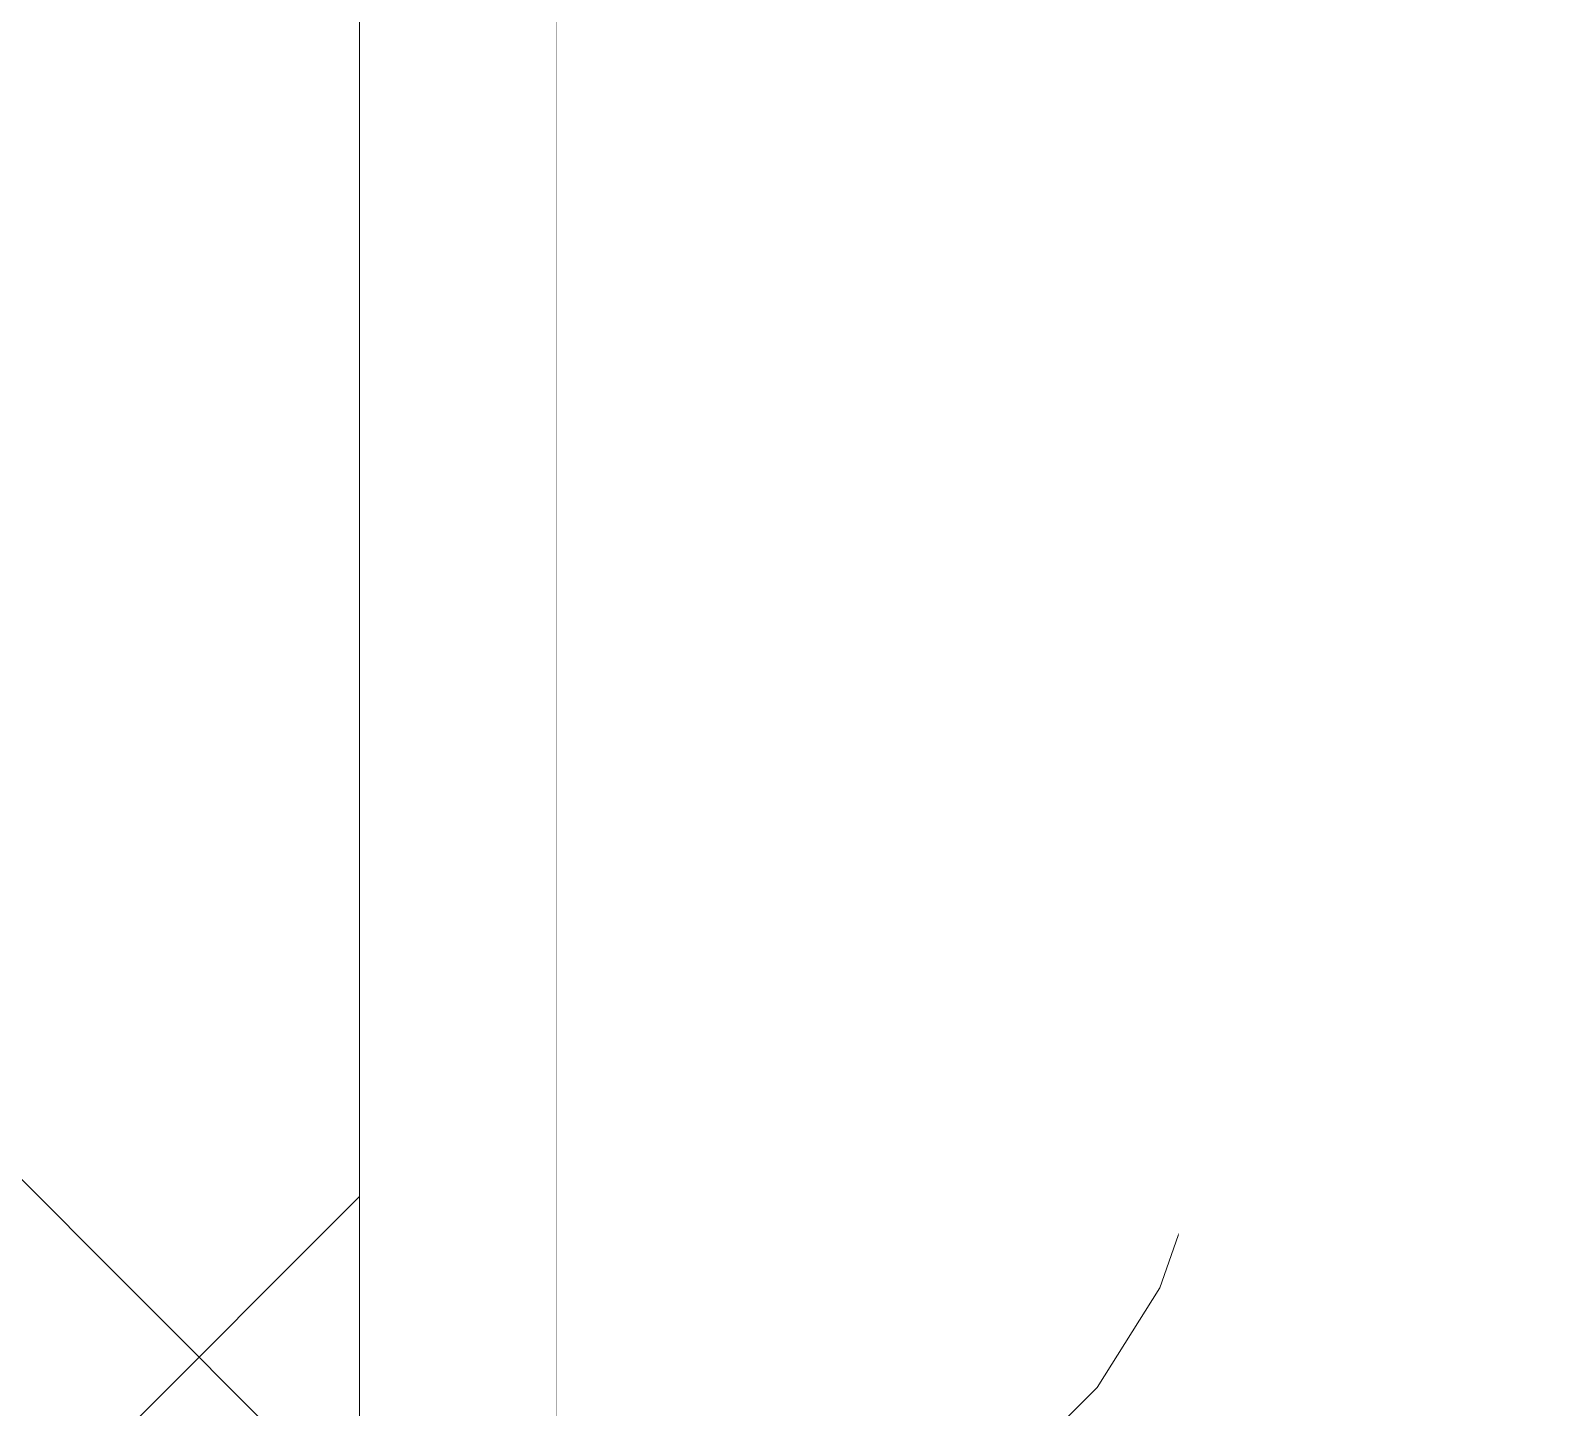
# Model space of a CAD drawing. Header units: millimetres. Extents: x -48147 to 1422273, y -494195 to 18123.
# Drawn here: x 1399439.9 to 1399554.9, y -488371.5 to -488266.9 of the extents above; entities that cross this region are included whole.
import ezdxf

# ---------------------------------------------------------------- set-up
doc = ezdxf.new("R2010")
doc.units = ezdxf.units.MM
doc.header["$MEASUREMENT"] = 0
doc.linetypes.add('Wipeout_Contour', pattern=[1000, 0, -1000])
doc.layers.add('A-95-P_Text_1_50_GA_Pen_No__1', color=7, linetype='Continuous', lineweight=13)
doc.layers.add('New_A-25-M_Wall_Int_Pen_No__1', color=7, linetype='Continuous', lineweight=13)
doc.layers.add('New_A-25-M_Wall_Int', color=7, linetype='Continuous')
doc.layers.add('New_A-35-M_FFE_Sanitary', color=7, linetype='Continuous')
doc.layers.add('New_A-25-M_Wall_Int_Pen_No__107', color=7, linetype='Continuous', lineweight=15, true_color=0xa6a6a6)
doc.layers.add('New_A-35-M_FFE_Sanitary_Pen_No__74', color=7, linetype='Continuous', lineweight=20, true_color=0x606060)

# ---------------------------------------------------------------- blocks, each defined once
blk = doc.blocks.new('Section Elem_241_2', base_point=(1383917.51, -489195.03))
at = {"color": 254, "linetype": 'Wipeout_Contour', "lineweight": 0, "ltscale": 5928296.909427939}
blk.add_wipeout([(1399324.93, -486995.03), (1399324.93, -489195.03), (1399464.93, -489195.03), (1399464.93, -486995.03)], dxfattribs=at).dxf.layer = 'New_A-25-M_Wall_Int'
at = {"layer": 'New_A-25-M_Wall_Int_Pen_No__107', "linetype": 'Continuous'}
h = blk.add_hatch(dxfattribs=at)
h.set_pattern_fill('Concrete_Block_0002', color=256, style=0, pattern_type=2)
h.set_pattern_definition([(45, (1383917.51, -489195.03), (-91.9239, 91.9239), []), (135, (1383917.51, -489195.03), (91.9239, 91.9239), [])])
h.paths.add_polyline_path([(1399324.93, -486995.03), (1399324.93, -489195.03), (1399464.93, -489195.03), (1399464.93, -486995.03)])
at = {"color": 254, "linetype": 'Wipeout_Contour', "lineweight": 0, "ltscale": 5928589.615866099}
blk.add_wipeout([(1399464.93, -489195.03), (1399479.93, -489195.03), (1399479.93, -486995.03), (1399464.93, -486995.03)], dxfattribs=at).dxf.layer = 'New_A-25-M_Wall_Int'
at = {"layer": 'New_A-25-M_Wall_Int_Pen_No__107', "linetype": 'Continuous'}
h = blk.add_hatch(dxfattribs=at)
h.set_pattern_fill('Plaster_0002', color=256, style=0, pattern_type=2)
h.set_pattern_definition([(270, (1383917.5, -489195.03), (173.205, 0), [0, -100]), (270, (1384004.11, -489245.03), (173.205, 0), [0, -100])])
h.paths.add_polyline_path([(1399464.93, -489195.03), (1399479.93, -489195.03), (1399479.93, -486995.03), (1399464.93, -486995.03)])
at = {"layer": 'New_A-25-M_Wall_Int_Pen_No__1', "linetype": 'Continuous'}
for p, q in [((1399464.93, -486995.03), (1399464.93, -489195.03)), ((1399479.93, -486995.03), (1399479.93, -489195.03))]:
    blk.add_line(p, q, dxfattribs=at)
blk = doc.blocks.new('Section Elem_242_2', base_point=(1383917.51, -489195.03))
at = {"color": 254, "linetype": 'Wipeout_Contour', "lineweight": 0, "ltscale": 134906960.8636617}
blk.add_wipeout([(1399480.18, -488534.98), (1399479.93, -488534.98), (1399479.93, -489195.03), (1399555.12, -489195.03), (1399555.12, -489061.87), (1399536.46, -489051.32), (1399534.82, -489069.33), (1399498.82, -489069.33), (1399498.82, -488865.03), (1399708.83, -488865.03), (1399708.83, -488890.03), (1399706.04, -488890.03), (1399706.04, -488892.03), (1399708.83, -488892.03), (1399708.83, -489195.03), (1400014.76, -489195.03), (1400014.76, -487095.03), (1401015.77, -487095.03), (1401015, -487089.19), (1401015, -487078.53), (1401034.97, -487078.53), (1401034.97, -487087.88), (1401035.39, -487091.1), (1401036.38, -487093.49), (1401037.95, -487095.54), (1401040, -487097.12), (1401042.39, -487098.11), (1401045.6, -487098.53), (1401048.41, -487098.53), (1401048.41, -486795.03), (1401290.58, -486795.03), (1401290.58, -486595.03), (1400696.25, -486595.03), (1399587.27, -486980.13), (1399587.27, -487005.33), (1399589.47, -487010.7), (1399594.77, -487012.93), (1399656.29, -487012.93), (1399656.29, -487021.53), (1399479.93, -487021.53), (1399479.93, -487775.25), (1399485.33, -487775.25), (1399485.33, -487785.03), (1399490.89, -487785.03), (1399503.69, -487786.48), (1399516.39, -487790.92), (1399527.78, -487798.07), (1399537.29, -487807.58), (1399544.44, -487818.97), (1399548.89, -487831.67), (1399550.33, -487844.47), (1399550.33, -488345.59), (1399548.89, -488358.4), (1399544.44, -488371.09), (1399537.29, -488382.48), (1399527.78, -488391.99), (1399516.39, -488399.14), (1399503.69, -488403.59), (1399490.89, -488405.03), (1399485.33, -488405.03), (1399485.33, -488415.03), (1399479.93, -488415.03), (1399479.93, -488455.03), (1399779.96, -488455.03), (1399779.96, -488497.89), (1399764.16, -488497.89), (1399732.57, -488555.03), (1399669.38, -488612.17), (1399606.19, -488640.75), (1399593.53, -488647.89), (1399593.7, -488647.89), (1399593.7, -488649.32), (1399593.53, -488649.32), (1399593.53, -488655.03), (1399555.66, -488655.03), (1399555.66, -488647.89), (1399543, -488640.75), (1399543, -488612.17), (1399505.47, -488612.17), (1399505.47, -488619.32), (1399505.46, -488612.17), (1399505.46, -488623.38), (1399505.46, -488612.17), (1399505.44, -488612.17), (1399505.44, -488626.46), (1399505.42, -488621.8), (1399505.43, -488626.46), (1399480.22, -488626.46), (1399480.2, -488619.32), (1399480.19, -488583.6), (1399480.18, -488555.03)], dxfattribs=at).dxf.layer = 'New_A-25-M_Wall_Int'
at = {"color": 254, "linetype": 'Wipeout_Contour', "lineweight": 0, "ltscale": 32607930.76164649}
blk.add_wipeout([(1399479.93, -488375.25), (1399485.33, -488375.25), (1399485.33, -488385.03), (1399489.17, -488385.03), (1399498.62, -488383.97), (1399507.06, -488381.01), (1399514.63, -488376.26), (1399520.96, -488369.93), (1399525.71, -488362.36), (1399528.67, -488353.92), (1399529.73, -488344.47), (1399529.73, -487845.59), (1399528.67, -487836.14), (1399525.71, -487827.7), (1399520.96, -487820.13), (1399514.63, -487813.81), (1399507.06, -487809.05), (1399498.62, -487806.09), (1399489.17, -487805.03), (1399485.33, -487805.03), (1399485.33, -487815.03), (1399479.93, -487815.03)], dxfattribs=at).dxf.layer = 'New_A-25-M_Wall_Int'
blk = doc.blocks.new('Section Elem_462_2', base_point=(1383917.51, -489195.03))
at = {"color": 254, "linetype": 'Wipeout_Contour', "lineweight": 0, "ltscale": 5928879.949792841}
blk.add_wipeout([(1399549.73, -487844.47), (1399549.61, -487844.48), (1399549.61, -488345.59), (1399549.73, -488345.59)], dxfattribs=at).dxf.layer = 'New_A-35-M_FFE_Sanitary'
at = {"color": 254, "linetype": 'Wipeout_Contour', "lineweight": 0, "ltscale": 5928878.923627429}
blk.add_wipeout([(1399549.61, -487844.48), (1399549.19, -487844.5), (1399549.19, -488345.56), (1399549.61, -488345.59)], dxfattribs=at).dxf.layer = 'New_A-35-M_FFE_Sanitary'
at = {"color": 254, "linetype": 'Wipeout_Contour', "lineweight": 0, "ltscale": 5928876.788193541}
blk.add_wipeout([(1399549.19, -487844.5), (1399548.48, -487844.54), (1399548.48, -488345.52), (1399549.19, -488345.56)], dxfattribs=at).dxf.layer = 'New_A-35-M_FFE_Sanitary'
at = {"color": 254, "linetype": 'Wipeout_Contour', "lineweight": 0, "ltscale": 5928873.608375398}
blk.add_wipeout([(1399548.48, -487844.54), (1399547.5, -487844.59), (1399547.5, -488345.47), (1399548.48, -488345.52)], dxfattribs=at).dxf.layer = 'New_A-35-M_FFE_Sanitary'
at = {"color": 254, "linetype": 'Wipeout_Contour', "lineweight": 0, "ltscale": 5928869.480790362}
blk.add_wipeout([(1399547.5, -487844.59), (1399546.29, -487844.66), (1399546.29, -488345.4), (1399547.5, -488345.47)], dxfattribs=at).dxf.layer = 'New_A-35-M_FFE_Sanitary'
at = {"color": 254, "linetype": 'Wipeout_Contour', "lineweight": 0, "ltscale": 5929215.693081211}
blk.add_wipeout([(1399549.73, -488345.59), (1399549.61, -488345.59), (1399548.17, -488358.37), (1399548.29, -488358.4)], dxfattribs=at).dxf.layer = 'New_A-35-M_FFE_Sanitary'
at = {"color": 254, "linetype": 'Wipeout_Contour', "lineweight": 0, "ltscale": 5928864.530853238}
blk.add_wipeout([(1399546.29, -487844.66), (1399544.88, -487844.74), (1399544.88, -488345.32), (1399546.29, -488345.4)], dxfattribs=at).dxf.layer = 'New_A-35-M_FFE_Sanitary'
at = {"color": 254, "linetype": 'Wipeout_Contour', "lineweight": 0, "ltscale": 5929214.627648513}
blk.add_wipeout([(1399549.61, -488345.59), (1399549.19, -488345.56), (1399547.75, -488358.27), (1399548.17, -488358.37)], dxfattribs=at).dxf.layer = 'New_A-35-M_FFE_Sanitary'
at = {"color": 254, "linetype": 'Wipeout_Contour', "lineweight": 0, "ltscale": 5928858.908965593}
blk.add_wipeout([(1399544.88, -487844.74), (1399543.31, -487844.83), (1399543.31, -488345.23), (1399544.88, -488345.32)], dxfattribs=at).dxf.layer = 'New_A-35-M_FFE_Sanitary'
at = {"color": 254, "linetype": 'Wipeout_Contour', "lineweight": 0, "ltscale": 5929212.408571014}
blk.add_wipeout([(1399549.19, -488345.56), (1399548.48, -488345.52), (1399547.06, -488358.12), (1399547.75, -488358.27)], dxfattribs=at).dxf.layer = 'New_A-35-M_FFE_Sanitary'
at = {"layer": 'New_A-35-M_FFE_Sanitary_Pen_No__74', "linetype": 'Continuous'}
blk.add_line((1399549.73, -487844.47), (1399549.73, -488345.59), dxfattribs=at)
at = {"color": 254, "linetype": 'Wipeout_Contour', "lineweight": 0, "ltscale": 5928852.785945844}
blk.add_wipeout([(1399543.31, -487844.83), (1399541.64, -487844.92), (1399541.64, -488345.14), (1399543.31, -488345.23)], dxfattribs=at).dxf.layer = 'New_A-35-M_FFE_Sanitary'
at = {"color": 254, "linetype": 'Wipeout_Contour', "lineweight": 0, "ltscale": 5929209.10359259}
blk.add_wipeout([(1399548.48, -488345.52), (1399547.5, -488345.47), (1399546.1, -488357.9), (1399547.06, -488358.12)], dxfattribs=at).dxf.layer = 'New_A-35-M_FFE_Sanitary'
at = {"color": 254, "linetype": 'Wipeout_Contour', "lineweight": 0, "ltscale": 5928846.347868175}
blk.add_wipeout([(1399539.91, -488345.04), (1399541.64, -488345.14), (1399541.64, -487844.92), (1399539.91, -487845.02)], dxfattribs=at).dxf.layer = 'New_A-35-M_FFE_Sanitary'
at = {"color": 254, "linetype": 'Wipeout_Contour', "lineweight": 0, "ltscale": 5929204.813321423}
blk.add_wipeout([(1399547.5, -488345.47), (1399546.29, -488345.4), (1399544.91, -488357.63), (1399546.1, -488357.9)], dxfattribs=at).dxf.layer = 'New_A-35-M_FFE_Sanitary'
at = {"color": 254, "linetype": 'Wipeout_Contour', "lineweight": 0, "ltscale": 5928839.790263767}
blk.add_wipeout([(1399539.91, -487845.02), (1399538.17, -487845.12), (1399538.17, -488344.94), (1399539.91, -488345.04)], dxfattribs=at).dxf.layer = 'New_A-35-M_FFE_Sanitary'
at = {"color": 254, "linetype": 'Wipeout_Contour', "lineweight": 0, "ltscale": 5929199.668233947}
blk.add_wipeout([(1399546.29, -488345.4), (1399544.88, -488345.32), (1399543.53, -488357.31), (1399544.91, -488357.63)], dxfattribs=at).dxf.layer = 'New_A-35-M_FFE_Sanitary'
at = {"color": 254, "linetype": 'Wipeout_Contour', "lineweight": 0, "ltscale": 5929221.377790107}
blk.add_wipeout([(1399548.29, -488358.4), (1399548.17, -488358.37), (1399543.73, -488371.04), (1399543.85, -488371.09)], dxfattribs=at).dxf.layer = 'New_A-35-M_FFE_Sanitary'
at = {"color": 254, "linetype": 'Wipeout_Contour', "lineweight": 0, "ltscale": 5928833.312468759}
blk.add_wipeout([(1399538.17, -487845.12), (1399536.48, -487845.21), (1399536.48, -488344.85), (1399538.17, -488344.94)], dxfattribs=at).dxf.layer = 'New_A-35-M_FFE_Sanitary'
at = {"color": 254, "linetype": 'Wipeout_Contour', "lineweight": 0, "ltscale": 5929193.824740545}
blk.add_wipeout([(1399544.88, -488345.32), (1399543.31, -488345.23), (1399541.99, -488356.96), (1399543.53, -488357.31)], dxfattribs=at).dxf.layer = 'New_A-35-M_FFE_Sanitary'
at = {"color": 254, "linetype": 'Wipeout_Contour', "lineweight": 0, "ltscale": 5929220.293087889}
blk.add_wipeout([(1399548.17, -488358.37), (1399547.75, -488358.27), (1399543.35, -488370.85), (1399543.73, -488371.04)], dxfattribs=at).dxf.layer = 'New_A-35-M_FFE_Sanitary'
at = {"color": 254, "linetype": 'Wipeout_Contour', "lineweight": 0, "ltscale": 5928827.111278428}
blk.add_wipeout([(1399536.48, -487845.21), (1399534.88, -487845.3), (1399534.88, -488344.76), (1399536.48, -488344.85)], dxfattribs=at).dxf.layer = 'New_A-35-M_FFE_Sanitary'
at = {"color": 254, "linetype": 'Wipeout_Contour', "lineweight": 0, "ltscale": 5929187.460443054}
blk.add_wipeout([(1399540.35, -488356.58), (1399541.99, -488356.96), (1399543.31, -488345.23), (1399541.64, -488345.14)], dxfattribs=at).dxf.layer = 'New_A-35-M_FFE_Sanitary'
at = {"color": 254, "linetype": 'Wipeout_Contour', "lineweight": 0, "ltscale": 5929218.033135762}
blk.add_wipeout([(1399547.75, -488358.27), (1399547.06, -488358.12), (1399542.71, -488370.54), (1399543.35, -488370.85)], dxfattribs=at).dxf.layer = 'New_A-35-M_FFE_Sanitary'
at = {"layer": 'New_A-35-M_FFE_Sanitary_Pen_No__74', "linetype": 'Continuous'}
blk.add_line((1399549.73, -488345.59), (1399548.29, -488358.4), dxfattribs=at)
at = {"color": 254, "linetype": 'Wipeout_Contour', "lineweight": 0, "ltscale": 5928821.37511266}
blk.add_wipeout([(1399534.88, -487845.3), (1399533.44, -487845.38), (1399533.44, -488344.68), (1399534.88, -488344.76)], dxfattribs=at).dxf.layer = 'New_A-35-M_FFE_Sanitary'
at = {"color": 254, "linetype": 'Wipeout_Contour', "lineweight": 0, "ltscale": 5929180.768779438}
blk.add_wipeout([(1399538.65, -488356.2), (1399540.35, -488356.58), (1399541.64, -488345.14), (1399539.91, -488345.04)], dxfattribs=at).dxf.layer = 'New_A-35-M_FFE_Sanitary'
at = {"color": 254, "linetype": 'Wipeout_Contour', "lineweight": 0, "ltscale": 5929214.666735567}
blk.add_wipeout([(1399547.06, -488358.12), (1399546.1, -488357.9), (1399541.83, -488370.12), (1399542.71, -488370.54)], dxfattribs=at).dxf.layer = 'New_A-35-M_FFE_Sanitary'
at = {"color": 254, "linetype": 'Wipeout_Contour', "lineweight": 0, "ltscale": 5928816.278261756}
blk.add_wipeout([(1399533.44, -487845.38), (1399532.18, -487845.45), (1399532.18, -488344.61), (1399533.44, -488344.68)], dxfattribs=at).dxf.layer = 'New_A-35-M_FFE_Sanitary'
at = {"color": 254, "linetype": 'Wipeout_Contour', "lineweight": 0, "ltscale": 5929173.953077551}
blk.add_wipeout([(1399539.91, -488345.04), (1399538.17, -488344.94), (1399536.94, -488355.81), (1399538.65, -488356.2)], dxfattribs=at).dxf.layer = 'New_A-35-M_FFE_Sanitary'
at = {"color": 254, "linetype": 'Wipeout_Contour', "lineweight": 0, "ltscale": 5929210.29627684}
blk.add_wipeout([(1399540.73, -488369.59), (1399541.83, -488370.12), (1399546.1, -488357.9), (1399544.91, -488357.63)], dxfattribs=at).dxf.layer = 'New_A-35-M_FFE_Sanitary'
at = {"color": 254, "linetype": 'Wipeout_Contour', "lineweight": 0, "ltscale": 5929215.352683625}
blk.add_wipeout([(1399543.73, -488371.04), (1399536.59, -488382.4), (1399536.69, -488382.48), (1399543.85, -488371.09)], dxfattribs=at).dxf.layer = 'New_A-35-M_FFE_Sanitary'
at = {"color": 254, "linetype": 'Wipeout_Contour', "lineweight": 0, "ltscale": 5928811.975590721}
blk.add_wipeout([(1399532.18, -487845.45), (1399531.16, -487845.51), (1399531.16, -488344.55), (1399532.18, -488344.61)], dxfattribs=at).dxf.layer = 'New_A-35-M_FFE_Sanitary'
at = {"color": 254, "linetype": 'Wipeout_Contour', "lineweight": 0, "ltscale": 5929167.220464099}
blk.add_wipeout([(1399538.17, -488344.94), (1399536.48, -488344.85), (1399535.28, -488355.43), (1399536.94, -488355.81)], dxfattribs=at).dxf.layer = 'New_A-35-M_FFE_Sanitary'
at = {"color": 254, "linetype": 'Wipeout_Contour', "lineweight": 0, "ltscale": 5929205.054690206}
blk.add_wipeout([(1399543.53, -488357.31), (1399539.45, -488368.97), (1399540.73, -488369.59), (1399544.91, -488357.63)], dxfattribs=at).dxf.layer = 'New_A-35-M_FFE_Sanitary'
at = {"color": 254, "linetype": 'Wipeout_Contour', "lineweight": 0, "ltscale": 5929214.295673953}
blk.add_wipeout([(1399543.35, -488370.85), (1399536.26, -488382.14), (1399536.59, -488382.4), (1399543.73, -488371.04)], dxfattribs=at).dxf.layer = 'New_A-35-M_FFE_Sanitary'
at = {"color": 254, "linetype": 'Wipeout_Contour', "lineweight": 0, "ltscale": 5928808.59783381}
blk.add_wipeout([(1399531.16, -487845.51), (1399530.4, -487845.56), (1399530.4, -488344.51), (1399531.16, -488344.55)], dxfattribs=at).dxf.layer = 'New_A-35-M_FFE_Sanitary'
at = {"color": 254, "linetype": 'Wipeout_Contour', "lineweight": 0, "ltscale": 5929160.775512645}
blk.add_wipeout([(1399536.48, -488344.85), (1399534.88, -488344.76), (1399533.72, -488355.07), (1399535.28, -488355.43)], dxfattribs=at).dxf.layer = 'New_A-35-M_FFE_Sanitary'
at = {"color": 254, "linetype": 'Wipeout_Contour', "lineweight": 0, "ltscale": 5929199.101274262}
blk.add_wipeout([(1399541.99, -488356.96), (1399538.03, -488368.29), (1399539.45, -488368.97), (1399543.53, -488357.31)], dxfattribs=at).dxf.layer = 'New_A-35-M_FFE_Sanitary'
at = {"color": 254, "linetype": 'Wipeout_Contour', "lineweight": 0, "ltscale": 5929212.093282193}
blk.add_wipeout([(1399542.71, -488370.54), (1399535.7, -488381.69), (1399536.26, -488382.14), (1399543.35, -488370.85)], dxfattribs=at).dxf.layer = 'New_A-35-M_FFE_Sanitary'
at = {"layer": 'New_A-35-M_FFE_Sanitary_Pen_No__74', "linetype": 'Continuous'}
blk.add_line((1399548.29, -488358.4), (1399543.85, -488371.09), dxfattribs=at)
at = {"color": 254, "linetype": 'Wipeout_Contour', "lineweight": 0, "ltscale": 5928806.247622252}
blk.add_wipeout([(1399530.4, -487845.56), (1399529.91, -487845.58), (1399529.91, -488344.48), (1399530.4, -488344.51)], dxfattribs=at).dxf.layer = 'New_A-35-M_FFE_Sanitary'
at = {"color": 254, "linetype": 'Wipeout_Contour', "lineweight": 0, "ltscale": 5929154.81404204}
blk.add_wipeout([(1399534.88, -488344.76), (1399533.44, -488344.68), (1399532.3, -488354.75), (1399533.72, -488355.07)], dxfattribs=at).dxf.layer = 'New_A-35-M_FFE_Sanitary'
at = {"color": 254, "linetype": 'Wipeout_Contour', "lineweight": 0, "ltscale": 5929192.616996658}
blk.add_wipeout([(1399536.51, -488367.56), (1399538.03, -488368.29), (1399541.99, -488356.96), (1399540.35, -488356.58)], dxfattribs=at).dxf.layer = 'New_A-35-M_FFE_Sanitary'
at = {"color": 254, "linetype": 'Wipeout_Contour', "lineweight": 0, "ltscale": 5929208.812490214}
blk.add_wipeout([(1399541.83, -488370.12), (1399534.94, -488381.08), (1399535.7, -488381.69), (1399542.71, -488370.54)], dxfattribs=at).dxf.layer = 'New_A-35-M_FFE_Sanitary'
at = {"color": 254, "linetype": 'Wipeout_Contour', "lineweight": 0, "ltscale": 5928804.996365881}
blk.add_wipeout([(1399529.91, -487845.58), (1399529.73, -487845.59), (1399529.73, -488344.47), (1399529.91, -488344.48)], dxfattribs=at).dxf.layer = 'New_A-35-M_FFE_Sanitary'
at = {"color": 254, "linetype": 'Wipeout_Contour', "lineweight": 0, "ltscale": 5929149.51715477}
blk.add_wipeout([(1399533.44, -488344.68), (1399532.18, -488344.61), (1399531.07, -488354.47), (1399532.3, -488354.75)], dxfattribs=at).dxf.layer = 'New_A-35-M_FFE_Sanitary'
at = {"color": 254, "linetype": 'Wipeout_Contour', "lineweight": 0, "ltscale": 5929185.798927967}
blk.add_wipeout([(1399540.35, -488356.58), (1399538.65, -488356.2), (1399534.94, -488366.8), (1399536.51, -488367.56)], dxfattribs=at).dxf.layer = 'New_A-35-M_FFE_Sanitary'
at = {"color": 254, "linetype": 'Wipeout_Contour', "lineweight": 0, "ltscale": 5929204.553114449}
blk.add_wipeout([(1399533.98, -488380.32), (1399534.94, -488381.08), (1399541.83, -488370.12), (1399540.73, -488369.59)], dxfattribs=at).dxf.layer = 'New_A-35-M_FFE_Sanitary'
at = {"color": 254, "linetype": 'Wipeout_Contour', "lineweight": 0, "ltscale": 5929145.045718977}
blk.add_wipeout([(1399532.18, -488344.61), (1399531.16, -488344.55), (1399530.07, -488354.24), (1399531.07, -488354.47)], dxfattribs=at).dxf.layer = 'New_A-35-M_FFE_Sanitary'
at = {"color": 254, "linetype": 'Wipeout_Contour', "lineweight": 0, "ltscale": 5929178.854266352}
blk.add_wipeout([(1399538.65, -488356.2), (1399536.94, -488355.81), (1399533.36, -488366.04), (1399534.94, -488366.8)], dxfattribs=at).dxf.layer = 'New_A-35-M_FFE_Sanitary'
at = {"color": 254, "linetype": 'Wipeout_Contour', "lineweight": 0, "ltscale": 5929199.444549612}
blk.add_wipeout([(1399540.73, -488369.59), (1399539.45, -488368.97), (1399532.87, -488379.44), (1399533.98, -488380.32)], dxfattribs=at).dxf.layer = 'New_A-35-M_FFE_Sanitary'
at = {"color": 254, "linetype": 'Wipeout_Contour', "lineweight": 0, "ltscale": 5929141.535453995}
blk.add_wipeout([(1399531.16, -488344.55), (1399530.4, -488344.51), (1399529.32, -488354.07), (1399530.07, -488354.24)], dxfattribs=at).dxf.layer = 'New_A-35-M_FFE_Sanitary'
at = {"color": 254, "linetype": 'Wipeout_Contour', "lineweight": 0, "ltscale": 5929171.99403006}
blk.add_wipeout([(1399536.94, -488355.81), (1399535.28, -488355.43), (1399531.83, -488365.3), (1399533.36, -488366.04)], dxfattribs=at).dxf.layer = 'New_A-35-M_FFE_Sanitary'
at = {"color": 254, "linetype": 'Wipeout_Contour', "lineweight": 0, "ltscale": 5929193.642130338}
blk.add_wipeout([(1399539.45, -488368.97), (1399538.03, -488368.29), (1399531.64, -488378.45), (1399532.87, -488379.44)], dxfattribs=at).dxf.layer = 'New_A-35-M_FFE_Sanitary'
at = {"color": 254, "linetype": 'Wipeout_Contour', "lineweight": 0, "ltscale": 5929139.092755439}
blk.add_wipeout([(1399530.4, -488344.51), (1399529.91, -488344.48), (1399528.85, -488353.96), (1399529.32, -488354.07)], dxfattribs=at).dxf.layer = 'New_A-35-M_FFE_Sanitary'
at = {"color": 254, "linetype": 'Wipeout_Contour', "lineweight": 0, "ltscale": 5929165.426651676}
blk.add_wipeout([(1399535.28, -488355.43), (1399533.72, -488355.07), (1399530.38, -488364.61), (1399531.83, -488365.3)], dxfattribs=at).dxf.layer = 'New_A-35-M_FFE_Sanitary'
at = {"color": 254, "linetype": 'Wipeout_Contour', "lineweight": 0, "ltscale": 5929187.322180632}
blk.add_wipeout([(1399538.03, -488368.29), (1399536.51, -488367.56), (1399530.32, -488377.4), (1399531.64, -488378.45)], dxfattribs=at).dxf.layer = 'New_A-35-M_FFE_Sanitary'
at = {"color": 254, "linetype": 'Wipeout_Contour', "lineweight": 0, "ltscale": 5929137.791349564}
blk.add_wipeout([(1399529.91, -488344.48), (1399529.73, -488344.47), (1399528.67, -488353.92), (1399528.85, -488353.96)], dxfattribs=at).dxf.layer = 'New_A-35-M_FFE_Sanitary'
at = {"color": 254, "linetype": 'Wipeout_Contour', "lineweight": 0, "ltscale": 5929159.351635146}
blk.add_wipeout([(1399533.72, -488355.07), (1399532.3, -488354.75), (1399529.07, -488363.98), (1399530.38, -488364.61)], dxfattribs=at).dxf.layer = 'New_A-35-M_FFE_Sanitary'
at = {"color": 254, "linetype": 'Wipeout_Contour', "lineweight": 0, "ltscale": 5929180.676752595}
blk.add_wipeout([(1399536.51, -488367.56), (1399534.94, -488366.8), (1399528.96, -488376.31), (1399530.32, -488377.4)], dxfattribs=at).dxf.layer = 'New_A-35-M_FFE_Sanitary'
at = {"layer": 'New_A-35-M_FFE_Sanitary_Pen_No__74', "linetype": 'Continuous'}
for p, q in [((1399529.73, -487845.59), (1399529.73, -488344.47)), ((1399543.85, -488371.09), (1399536.69, -488382.48))]:
    blk.add_line(p, q, dxfattribs=at)
at = {"color": 254, "linetype": 'Wipeout_Contour', "lineweight": 0, "ltscale": 5929153.953485081}
blk.add_wipeout([(1399532.3, -488354.75), (1399531.07, -488354.47), (1399527.94, -488363.43), (1399529.07, -488363.98)], dxfattribs=at).dxf.layer = 'New_A-35-M_FFE_Sanitary'
at = {"color": 254, "linetype": 'Wipeout_Contour', "lineweight": 0, "ltscale": 5929173.907770848}
blk.add_wipeout([(1399534.94, -488366.8), (1399533.36, -488366.04), (1399527.59, -488375.22), (1399528.96, -488376.31)], dxfattribs=at).dxf.layer = 'New_A-35-M_FFE_Sanitary'
at = {"color": 254, "linetype": 'Wipeout_Contour', "lineweight": 0, "ltscale": 5929149.396090506}
blk.add_wipeout([(1399531.07, -488354.47), (1399530.07, -488354.24), (1399527.01, -488362.98), (1399527.94, -488363.43)], dxfattribs=at).dxf.layer = 'New_A-35-M_FFE_Sanitary'
at = {"color": 254, "linetype": 'Wipeout_Contour', "lineweight": 0, "ltscale": 5929167.220894889}
blk.add_wipeout([(1399533.36, -488366.04), (1399531.83, -488365.3), (1399526.26, -488374.16), (1399527.59, -488375.22)], dxfattribs=at).dxf.layer = 'New_A-35-M_FFE_Sanitary'
at = {"color": 254, "linetype": 'Wipeout_Contour', "lineweight": 0, "ltscale": 5929145.817735909}
blk.add_wipeout([(1399530.07, -488354.24), (1399529.32, -488354.07), (1399526.31, -488362.65), (1399527.01, -488362.98)], dxfattribs=at).dxf.layer = 'New_A-35-M_FFE_Sanitary'
at = {"color": 254, "linetype": 'Wipeout_Contour', "lineweight": 0, "ltscale": 5929160.819267703}
blk.add_wipeout([(1399531.83, -488365.3), (1399530.38, -488364.61), (1399525.01, -488373.16), (1399526.26, -488374.16)], dxfattribs=at).dxf.layer = 'New_A-35-M_FFE_Sanitary'
at = {"color": 254, "linetype": 'Wipeout_Contour', "lineweight": 0, "ltscale": 5929143.326895447}
blk.add_wipeout([(1399529.32, -488354.07), (1399528.85, -488353.96), (1399525.88, -488362.44), (1399526.31, -488362.65)], dxfattribs=at).dxf.layer = 'New_A-35-M_FFE_Sanitary'
at = {"color": 254, "linetype": 'Wipeout_Contour', "lineweight": 0, "ltscale": 5929154.897340853}
blk.add_wipeout([(1399530.38, -488364.61), (1399529.07, -488363.98), (1399523.87, -488372.26), (1399525.01, -488373.16)], dxfattribs=at).dxf.layer = 'New_A-35-M_FFE_Sanitary'
at = {"color": 254, "linetype": 'Wipeout_Contour', "lineweight": 0, "ltscale": 5929141.998945089}
blk.add_wipeout([(1399528.85, -488353.96), (1399528.67, -488353.92), (1399525.71, -488362.36), (1399525.88, -488362.44)], dxfattribs=at).dxf.layer = 'New_A-35-M_FFE_Sanitary'
at = {"color": 254, "linetype": 'Wipeout_Contour', "lineweight": 0, "ltscale": 5929149.634964389}
blk.add_wipeout([(1399529.07, -488363.98), (1399527.94, -488363.43), (1399522.88, -488371.47), (1399523.87, -488372.26)], dxfattribs=at).dxf.layer = 'New_A-35-M_FFE_Sanitary'
at = {"layer": 'New_A-35-M_FFE_Sanitary_Pen_No__74', "linetype": 'Continuous'}
blk.add_line((1399529.73, -488344.47), (1399528.67, -488353.92), dxfattribs=at)
at = {"color": 254, "linetype": 'Wipeout_Contour', "lineweight": 0, "ltscale": 5929145.191922478}
blk.add_wipeout([(1399527.94, -488363.43), (1399527.01, -488362.98), (1399522.08, -488370.83), (1399522.88, -488371.47)], dxfattribs=at).dxf.layer = 'New_A-35-M_FFE_Sanitary'
at = {"color": 254, "linetype": 'Wipeout_Contour', "lineweight": 0, "ltscale": 5929141.703082827}
blk.add_wipeout([(1399527.01, -488362.98), (1399526.31, -488362.65), (1399521.48, -488370.35), (1399522.08, -488370.83)], dxfattribs=at).dxf.layer = 'New_A-35-M_FFE_Sanitary'
at = {"color": 254, "linetype": 'Wipeout_Contour', "lineweight": 0, "ltscale": 5929139.274309929}
blk.add_wipeout([(1399526.31, -488362.65), (1399525.88, -488362.44), (1399521.1, -488370.05), (1399521.48, -488370.35)], dxfattribs=at).dxf.layer = 'New_A-35-M_FFE_Sanitary'
at = {"color": 254, "linetype": 'Wipeout_Contour', "lineweight": 0, "ltscale": 5929137.979268714}
blk.add_wipeout([(1399525.88, -488362.44), (1399525.71, -488362.36), (1399520.96, -488369.93), (1399521.1, -488370.05)], dxfattribs=at).dxf.layer = 'New_A-35-M_FFE_Sanitary'
at = {"color": 254, "linetype": 'Wipeout_Contour', "lineweight": 0, "ltscale": 5929132.848895927}
blk.add_wipeout([(1399522.88, -488371.47), (1399522.08, -488370.83), (1399515.53, -488377.38), (1399516.17, -488378.18)], dxfattribs=at).dxf.layer = 'New_A-35-M_FFE_Sanitary'
at = {"layer": 'New_A-35-M_FFE_Sanitary_Pen_No__74', "linetype": 'Continuous'}
blk.add_line((1399528.67, -488353.92), (1399525.71, -488362.36), dxfattribs=at)
at = {"color": 254, "linetype": 'Wipeout_Contour', "lineweight": 0, "ltscale": 5929129.624677537}
blk.add_wipeout([(1399522.08, -488370.83), (1399521.48, -488370.35), (1399515.05, -488376.78), (1399515.53, -488377.38)], dxfattribs=at).dxf.layer = 'New_A-35-M_FFE_Sanitary'
at = {"color": 254, "linetype": 'Wipeout_Contour', "lineweight": 0, "ltscale": 5929127.379900021}
blk.add_wipeout([(1399521.48, -488370.35), (1399521.1, -488370.05), (1399514.75, -488376.4), (1399515.05, -488376.78)], dxfattribs=at).dxf.layer = 'New_A-35-M_FFE_Sanitary'
at = {"color": 254, "linetype": 'Wipeout_Contour', "lineweight": 0, "ltscale": 5929126.182739301}
blk.add_wipeout([(1399521.1, -488370.05), (1399520.96, -488369.93), (1399514.63, -488376.26), (1399514.75, -488376.4)], dxfattribs=at).dxf.layer = 'New_A-35-M_FFE_Sanitary'
at = {"layer": 'New_A-35-M_FFE_Sanitary_Pen_No__74', "linetype": 'Continuous'}
for p, q in [((1399525.71, -488362.36), (1399520.96, -488369.93)), ((1399520.96, -488369.93), (1399514.63, -488376.26))]:
    blk.add_line(p, q, dxfattribs=at)
blk = doc.blocks.new('Section Elem_539_2', base_point=(1383917.51, -489195.03))
at = {"color": 254, "linetype": 'Wipeout_Contour', "lineweight": 0, "ltscale": 5928882.20857101}
blk.add_wipeout([(1399550.33, -487844.47), (1399550.21, -487844.48), (1399550.21, -488345.59), (1399550.33, -488345.59)], dxfattribs=at).dxf.layer = 'New_A-35-M_FFE_Sanitary'
at = {"color": 254, "linetype": 'Wipeout_Contour', "lineweight": 0, "ltscale": 5928881.18240555}
blk.add_wipeout([(1399550.21, -487844.48), (1399549.78, -487844.5), (1399549.78, -488345.56), (1399550.21, -488345.59)], dxfattribs=at).dxf.layer = 'New_A-35-M_FFE_Sanitary'
at = {"color": 254, "linetype": 'Wipeout_Contour', "lineweight": 0, "ltscale": 5928880.282715252}
blk.add_wipeout([(1399549.78, -487844.5), (1399549.73, -487844.5), (1399549.73, -488345.56), (1399549.78, -488345.56)], dxfattribs=at).dxf.layer = 'New_A-35-M_FFE_Sanitary'
at = {"color": 254, "linetype": 'Wipeout_Contour', "lineweight": 0, "ltscale": 5929217.951730307}
blk.add_wipeout([(1399550.33, -488345.59), (1399550.21, -488345.59), (1399548.77, -488358.37), (1399548.89, -488358.4)], dxfattribs=at).dxf.layer = 'New_A-35-M_FFE_Sanitary'
at = {"color": 254, "linetype": 'Wipeout_Contour', "lineweight": 0, "ltscale": 5929216.886297582}
blk.add_wipeout([(1399550.21, -488345.59), (1399549.78, -488345.56), (1399548.35, -488358.27), (1399548.77, -488358.37)], dxfattribs=at).dxf.layer = 'New_A-35-M_FFE_Sanitary'
at = {"color": 254, "linetype": 'Wipeout_Contour', "lineweight": 0, "ltscale": 7411517.909542173}
blk.add_wipeout([(1399548.3, -488358.26), (1399548.35, -488358.27), (1399549.78, -488345.56), (1399549.73, -488345.56), (1399549.73, -488345.59)], dxfattribs=at).dxf.layer = 'New_A-35-M_FFE_Sanitary'
at = {"layer": 'New_A-35-M_FFE_Sanitary_Pen_No__74', "linetype": 'Continuous'}
blk.add_line((1399550.33, -487844.47), (1399550.33, -488345.59), dxfattribs=at)
at = {"color": 254, "linetype": 'Wipeout_Contour', "lineweight": 0, "ltscale": 5929223.636432293}
blk.add_wipeout([(1399548.89, -488358.4), (1399548.77, -488358.37), (1399544.33, -488371.04), (1399544.44, -488371.09)], dxfattribs=at).dxf.layer = 'New_A-35-M_FFE_Sanitary'
at = {"color": 254, "linetype": 'Wipeout_Contour', "lineweight": 0, "ltscale": 5929222.551730074}
blk.add_wipeout([(1399548.77, -488358.37), (1399548.35, -488358.27), (1399543.95, -488370.85), (1399544.33, -488371.04)], dxfattribs=at).dxf.layer = 'New_A-35-M_FFE_Sanitary'
at = {"color": 254, "linetype": 'Wipeout_Contour', "lineweight": 0, "ltscale": 7411526.430638742}
blk.add_wipeout([(1399548.29, -488358.4), (1399543.93, -488370.84), (1399543.95, -488370.85), (1399548.35, -488358.27), (1399548.3, -488358.26)], dxfattribs=at).dxf.layer = 'New_A-35-M_FFE_Sanitary'
at = {"layer": 'New_A-35-M_FFE_Sanitary_Pen_No__74', "linetype": 'Continuous'}
blk.add_line((1399550.33, -488345.59), (1399548.89, -488358.4), dxfattribs=at)
at = {"color": 254, "linetype": 'Wipeout_Contour', "lineweight": 0, "ltscale": 5929217.611318756}
blk.add_wipeout([(1399544.33, -488371.04), (1399537.19, -488382.4), (1399537.29, -488382.48), (1399544.44, -488371.09)], dxfattribs=at).dxf.layer = 'New_A-35-M_FFE_Sanitary'
at = {"color": 254, "linetype": 'Wipeout_Contour', "lineweight": 0, "ltscale": 8893826.244809242}
blk.add_wipeout([(1399543.85, -488371.09), (1399536.89, -488382.16), (1399537.19, -488382.4), (1399544.33, -488371.04), (1399543.95, -488370.85), (1399543.9, -488370.93)], dxfattribs=at).dxf.layer = 'New_A-35-M_FFE_Sanitary'
at = {"color": 254, "linetype": 'Wipeout_Contour', "lineweight": 0, "ltscale": 4446915.974227057}
blk.add_wipeout([(1399543.93, -488370.84), (1399543.9, -488370.93), (1399543.95, -488370.85)], dxfattribs=at).dxf.layer = 'New_A-35-M_FFE_Sanitary'
at = {"layer": 'New_A-35-M_FFE_Sanitary_Pen_No__74', "linetype": 'Continuous'}
for p, q in [((1399548.89, -488358.4), (1399544.44, -488371.09)), ((1399544.44, -488371.09), (1399537.29, -488382.48))]:
    blk.add_line(p, q, dxfattribs=at)

msp = doc.modelspace()

# ---------------------------------------------------------------- block references
at = {"layer": 'New_A-25-M_Wall_Int'}
msp.add_blockref('Section Elem_241_2', (1383917.51, -489195.03), dxfattribs=at)

# ---------------------------------------------------------------- next in the draw order: block references
msp.add_blockref('Section Elem_242_2', (1383917.51, -489195.03), dxfattribs=at)

# ---------------------------------------------------------------- next in the draw order: block references
at = {"layer": 'New_A-35-M_FFE_Sanitary'}
msp.add_blockref('Section Elem_462_2', (1383917.51, -489195.03), dxfattribs=at)

# ---------------------------------------------------------------- next in the draw order: block references
msp.add_blockref('Section Elem_539_2', (1383917.51, -489195.03), dxfattribs=at)

# ---------------------------------------------------------------- next in the draw order: wipeouts: each hides what was drawn before it
at = {"linetype": 'Wipeout_Contour', "ltscale": 5931978.319550038}
msp.add_wipeout([(1399527.15, -487861.01), (1401030.61, -487861.01), (1401030.61, -488851.25), (1399527.15, -488851.25)], dxfattribs=at).dxf.layer = 'A-95-P_Text_1_50_GA_Pen_No__1'

doc.saveas('drawing.dxf')
